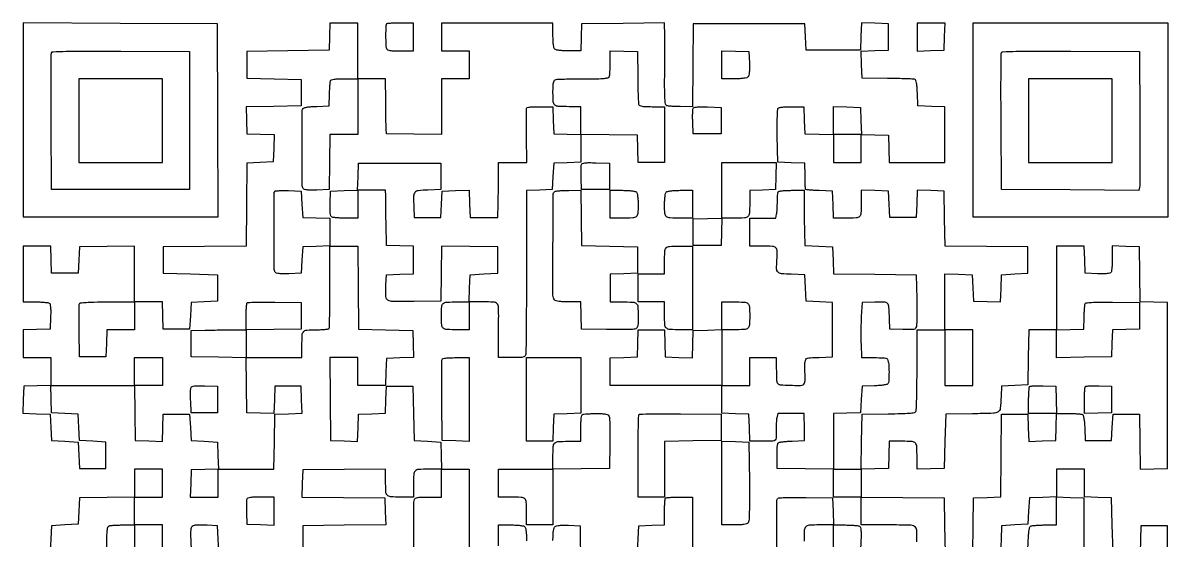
# Model space of a CAD drawing. Extents: x 156 to 936, y 100 to 969.
# Drawn here: x 156 to 936, y 617 to 969 of the extents above; entities that cross this region are included whole.
import ezdxf

# ---------------------------------------------------------------- set-up
doc = ezdxf.new("R2010")
doc.units = 0

msp = doc.modelspace()

# ---------------------------------------------------------------- linework, layer by layer
for points in [[(802.955869, 608), (803.227935, 626.75), (803.5, 645.5), (812.73449, 645.787321), (821.96898, 646.074641), (822.23449, 674.287321), (822.5, 702.5), (831.5, 702.5), (840.5, 702.5), (840.788016, 693.212977), (841.076031, 683.925954), (850.288016, 684.212977), (859.5, 684.5), (859.787526, 693.75), (860.075052, 703), (868.287526, 702.984687, -0.008617), (871.521021, 702.922925, -0.011623), (874.441858, 702.748704, -0.008778), (876.855751, 702.505585, -0.112531), (877.706033, 702.202843, -0.192561), (878.236162, 701.466763, -0.02067), (878.666992, 699.36687, -0.020911), (879.005667, 696.539342, -0.010674), (879.206033, 692.968156), (879.5, 684.5), (888.5, 684.5), (897.5, 684.5), (898, 693.5), (898.5, 702.5), (907.5, 702.5), (916.5, 702.5), (916.772202, 683.712768), (917.044404, 664.925536), (926.272202, 665.212768), (935.5, 665.5), (935.5, 722), (935.5, 778.5), (926.271928, 778.787236), (917.043857, 779.074471), (916.771928, 797.787236), (916.5, 816.5), (907.25, 816.787526), (898, 817.075052), (897.984687, 808.787526, -0.009129), (897.918962, 805.519034, -0.01216), (897.732898, 802.554613, -0.009485), (897.472502, 800.106611, -0.110544), (897.149034, 799.206902, -0.187221), (896.340297, 798.610638, -0.039341), (894.5815, 798.278749, -0.027159), (891.914541, 798.135766, -0.008519), (887.914347, 798.206902), (879.5, 798.5), (879.212474, 807.75), (878.924948, 817), (869.462474, 817), (860, 817), (860, 788.5), (860, 760), (850.522065, 760), (841.044131, 760), (840.772065, 741.25), (840.5, 722.5), (831.5, 722), (822.5, 721.5), (822.245668, 714.5, -0.016371), (821.685497, 706.4012, -0.236188), (820.186215, 704.039675, -0.12848), (816.963914, 703.093201, -0.003798), (802.736597, 702.772507), (784.5, 702.5), (784, 684), (783.5, 665.5), (774.25, 665.212474), (765, 664.924948), (765, 672.880687, 0.011304), (764.830207, 680.389753, 0.174406), (763.861468, 682.742763, 0.196265), (761.659578, 683.79908, 0.014926), (754.930537, 684), (746.075052, 684), (745.787526, 674.75), (745.5, 665.5), (736.227796, 665.21218), (726.955591, 664.924361), (727.227796, 683.71218), (727.5, 702.5), (745.42861, 702.72998, 0.003535), (754.088159, 702.902306, 0.013232), (759.521936, 703.192918, 0.013639), (763.15476, 703.583751, 0.221207), (764.163297, 704.22998, 0.133606), (764.489631, 705.285296, 0.001367), (764.737087, 713.131619, 0.004296), (764.920572, 722.213606, 0.002762), (764.984687, 732.75), (765, 760), (774.5, 760), (784, 760), (784, 741), (784, 722), (793.5, 722), (803, 722), (803, 741), (803, 760), (793.5, 760), (784, 760), (784, 779.037526), (784, 798.075052), (793.25, 797.787526), (802.5, 797.5), (803, 788.5), (803.5, 779.5), (812.711984, 779.212977), (821.923969, 778.925954), (822.211984, 788.212977), (822.5, 797.5), (831.5, 798), (840.5, 798.5), (840.5, 807.5), (840.5, 816.5), (812.272008, 816.765536), (784.044016, 817.031072), (783.772008, 835.765536), (783.5, 854.5), (774.288016, 854.787023), (765.076031, 855.074046), (764.788016, 845.787023), (764.5, 836.5), (755.5, 836.5), (746.5, 836.5), (746, 845.5), (745.5, 854.5), (736.25, 854.787526), (727, 855.075052), (727, 846.144515, -0.014613), (726.801631, 839.358647, -0.194755), (725.751728, 837.146579, -0.176009), (723.410229, 836.171721, -0.011516), (715.955738, 836), (708.075052, 836), (707.787526, 845.25), (707.5, 854.5), (698.25, 854.787526, -0.007197), (694.700077, 854.949047, -0.011819), (691.703101, 855.19988, -0.005504), (689.228262, 855.493644, -0.357802), (688.952044, 855.787526, -0.009288), (688.926677, 856.308741, -0.000213), (688.853203, 858.787586, -0.000476), (688.771136, 861.691264, -0.000322), (688.682903, 865), (688.461717, 873.5), (679.274203, 873.786952), (670.086689, 874.073904), (669.793345, 892.089329, -0.004569), (669.741585, 899.334119, -0.008156), (669.850638, 905.291434, -0.003892), (670.0576, 910.169933, -0.186226), (670.45, 911.052377, -0.160594), (671.19379, 911.42616, -0.011177), (673.548039, 911.721636, -0.014965), (676.428174, 911.931026, -0.010662), (679.662474, 912), (687.924948, 912), (688.212474, 902.75), (688.5, 893.5), (698.25, 893.213788), (708, 892.927576), (708, 883.463788), (708, 874), (717.5, 874), (727, 874), (727, 883.537526), (727, 893.075052), (736.25, 892.787526), (745.5, 892.5), (745.787526, 883.25), (746.075052, 874), (765.037526, 874), (784, 874), (784, 892.962474), (784, 911.924948), (774.75, 912.212474), (765.5, 912.5), (765.210388, 921.296585, 0.009092), (765.010207, 925.211026, 0.023653), (764.682128, 928.012606, 0.027582), (764.253534, 929.938068, 0.236839), (763.676915, 930.570485, 0.080844), (762.726185, 930.768232, 0.001539), (757.667646, 930.974005, 0.003696), (751.750087, 931.152678, 0.002462), (744.966527, 931.2739), (727.5, 931.5), (727.212977, 940.711984), (726.925954, 949.923969), (736.212977, 950.211984), (745.5, 950.5), (745.5, 959.5), (745.5, 968.5), (736.288016, 968.787023), (727.076031, 969.074046), (726.788016, 959.787023), (726.5, 950.5), (708, 950.5), (689.5, 950.5), (689, 959.5), (688.5, 968.5), (650.5, 968.5), (612.5, 968.5), (612.234427, 940.25), (611.968853, 912), (603.734427, 912.015313, -0.008978), (600.488483, 912.079643, -0.012004), (597.548031, 912.26153, -0.009277), (595.119362, 912.515857, -0.111134), (594.237595, 912.831997, -0.226692), (593.593954, 913.86014, -0.013733), (593.273038, 917.581563, -0.012884), (593.087434, 923.239576, -0.003149), (593.080643, 932.566684, 0.00066), (593.114181, 940.45829, 0.000621), (593.127786, 948.513226, 0.000617), (593.122176, 955.654366, 0.002149), (593.093048, 960.265573), (593, 969.031147), (564.75, 968.765573), (536.5, 968.5), (536.212474, 959.25), (535.924948, 950), (527.662474, 950, -0.011159), (524.152513, 950.078344, -0.02038), (521.298731, 950.322617, -0.021131), (519.138013, 950.689961, -0.144682), (518.2, 951.2, -0.144849), (517.689458, 952.139671, -0.021091), (517.322289, 954.306878, -0.020332), (517.07823, 957.171507, -0.011084), (517, 960.7), (517, 969), (479, 969), (441, 969), (441, 959.5), (441, 950), (450.5, 950), (460, 950), (460, 940.5), (460, 931), (450.5, 931), (441, 931), (441, 911.977935), (441, 892.955869), (422.25, 893.227935), (403.5, 893.5), (403.34931, 897, -0.006641), (403.285176, 899.155402, -0.000783), (403.213713, 903.951562, -0.000937), (403.148367, 909.654432, -0.000768), (403.09931, 915.75), (403, 931), (393.5, 931), (384, 931), (384, 950), (384, 969), (374.537526, 969), (365.075052, 969), (364.787526, 959.75), (364.5, 950.5), (336.5, 950), (308.5, 949.5), (308.5, 940.5), (308.5, 931.5), (327, 931), (345.5, 930.5), (345.5, 921.5), (345.5, 912.5), (326.712768, 912.227798), (307.925536, 911.955596), (308.212768, 902.727798), (308.5, 893.5), (317.787023, 893.211984), (327.074046, 892.923969), (326.787023, 883.711984), (326.5, 874.5), (317.5, 874), (308.5, 873.5), (308.234453, 845.265547), (307.968906, 817.031094), (279.734453, 816.765547), (251.5, 816.5), (251.5, 807.5), (251.5, 798.5), (270, 798), (288.5, 797.5), (288.5, 788.5), (288.5, 779.5), (279.5, 779), (270.5, 778.5), (270, 769.5), (269.5, 760.5), (260.5, 760.5), (251.5, 760.5), (251.212474, 769.75), (250.924948, 779), (241.462474, 779), (232, 779), (232, 798.022065), (232, 817.044131), (213.25, 816.772065), (194.5, 816.5), (194, 807.5), (193.5, 798.5), (184.5, 798.5), (175.5, 798.5), (175.212474, 807.75), (174.924948, 817), (165.462474, 817), (156, 817), (156, 798), (156, 779), (164.25, 778.984687, -0.00917), (167.504112, 778.918959, -0.012203), (170.45641, 778.732898, -0.00954), (172.894283, 778.472467, -0.110402), (173.793098, 778.149034, -0.187221), (174.389362, 777.340297, -0.039341), (174.721251, 775.5815, -0.027159), (174.864234, 772.914541, -0.008519), (174.793098, 768.914347), (174.5, 760.5), (165.25, 760.212474), (156, 759.924948), (156, 750.462474), (156, 741), (165.5, 741), (175, 741), (175, 731.537526), (175, 722.075052), (165.75, 721.787526), (156.5, 721.5), (156.212977, 712.288016), (155.925954, 703.076031), (165.212977, 702.788016), (174.5, 702.5), (175, 693.5), (175.5, 684.5), (184.5, 684), (193.5, 683.5), (194, 674.5), (194.5, 665.5), (203.5, 665.5), (212.5, 665.5), (212.5, 674.5), (212.5, 683.5), (203.5, 684), (194.5, 684.5), (194, 693.5), (193.5, 702.5), (184.5, 703), (175.5, 703.5), (175.212474, 712.75), (174.924948, 722), (203.440409, 722), (231.955869, 722), (232.227935, 703.25), (232.5, 684.5), (241.711984, 684.212977), (250.923969, 683.925954), (251.211984, 693.212977), (251.5, 702.5), (260.5, 702.5), (269.5, 702.5), (270, 693.5), (270.5, 684.5), (279.5, 684), (288.5, 683.5), (288.787023, 674.288016), (289.074046, 665.076031), (279.787023, 664.788016), (270.5, 664.5), (270.212474, 655.25), (269.924948, 646), (279.462474, 646), (289, 646), (289, 655.5), (289, 665), (307.977935, 665), (326.955869, 665), (327.227935, 683.75), (327.5, 702.5), (336.787023, 702.788016), (346.074046, 703.076031), (345.787023, 712.288016), (345.5, 721.5), (336.5, 721.5), (327.5, 721.5), (327.211984, 712.212977), (326.923969, 702.925954), (317.711984, 703.212977), (308.5, 703.5), (308.227935, 722.25), (307.955869, 741), (326.977935, 741), (346, 741), (346, 748.918213, -0.011042), (346.164405, 756.362134, -0.168318), (347.100768, 758.722402, -0.200799), (349.235073, 759.788582, -0.01674), (355.547972, 760, 0.011105), (358.785782, 760.07192, 0.016487), (361.613836, 760.291216, 0.011615), (363.905046, 760.599127, 0.218481), (364.494668, 760.991372, 0.133472), (364.742613, 761.827745, 0.000827), (364.91083, 769.772188, 0.003302), (365.028387, 778.875111, 0.00209), (365.051, 789.491372), (364.99463, 817), (374.481742, 817), (383.968853, 817), (384.234427, 788.75), (384.5, 760.5), (403, 760), (421.5, 759.5), (421.787023, 750.288016), (422.074046, 741.076031), (412.787023, 740.788016), (403.5, 740.5), (403.212474, 731.25), (402.924948, 722), (393.462474, 722), (384, 722), (384, 731.5), (384, 741), (374.484427, 741), (364.968853, 741), (365.234427, 712.75), (365.5, 684.5), (374.711984, 684.212977), (383.923969, 683.925954), (384.211984, 693.212977), (384.5, 702.5), (393.712964, 702.787036), (402.925929, 703.074071), (403.212964, 712.287036), (403.5, 721.5), (412.5, 721.5), (421.5, 721.5), (422, 703), (422.5, 684.5), (431.5, 684), (440.5, 683.5), (440.787526, 674.25), (441.075052, 665), (432.144515, 665, 0.014649), (425.357166, 664.801097, 0.195156), (423.14535, 663.748828, 0.175657), (422.171189, 661.402343, 0.011435), (422, 653.918213), (422, 646), (413.106989, 646, -0.014784), (406.348914, 646.199861, -0.195677), (404.142043, 647.253951, -0.175062), (403.170534, 649.603264, -0.011376), (403, 657.097361), (403, 665.031147), (374.75, 664.765573), (346.5, 664.5), (346.212681, 655.265637), (345.925362, 646.031273), (374.212681, 645.765637), (402.5, 645.5), (402.787319, 636.265637), (403.074638, 627.031273), (374.787319, 626.765637), (346.5, 626.5), (346.5, 608)], [(422.12576, 608.904689, -0.000406), (422.165397, 640.82449, -0.068207), (422.642037, 644.25, -0.183393), (423.316994, 645.161829, -0.097115), (424.643189, 645.687232, -0.040027), (427.088101, 645.941353, -0.005889), (432.067388, 646), (441, 646), (441, 655.5), (441, 665), (450.5, 665), (460, 665), (460, 626.963788), (460, 588.927576)], [(574.5, 608.5), (575, 617.5), (575.5, 626.5), (584.25, 626.788933), (593, 627.077866), (593, 635.872266, -0.00707), (593.048335, 639.290531, -0.010518), (593.195833, 642.279145, -0.005914), (593.400838, 644.768239, -0.174591), (593.666667, 645.333333, -0.174709), (594.23216, 645.599192, -0.005871), (596.732292, 645.804167, -0.010477), (599.733476, 645.951666, -0.007039), (603.166667, 646), (612, 646), (612, 627), (612, 608)], [(669.520804, 610.675047, -0.002183), (669.422056, 627.023134, -0.002149), (669.464981, 643.385931, -0.242156), (670.438927, 645.247214, -0.145409), (671.313845, 645.541772, -0.002433), (676.47581, 645.702315, -0.006039), (682.524714, 645.787896, -0.003951), (689.5, 645.747214), (707.5, 645.5), (707.787526, 636.25), (708.075052, 627), (716.287526, 626.984687, -0.009211), (719.527258, 626.918956, -0.012245), (722.467433, 626.732898, -0.009596), (724.895183, 626.472431, -0.110258), (725.793098, 626.149034, -0.187221), (726.389362, 625.340297, -0.039341), (726.721251, 623.5815, -0.027159), (726.864234, 620.914541, -0.008519), (726.793098, 616.914347), (726.5, 608.5)], [(764.800912, 615.479083, 0.019865), (764.827655, 623.427676, 0.25447), (763.362043, 625.902206, 0.13093), (759.936116, 626.877459, 0.004239), (745.480948, 627), (727, 627), (727, 636.515573), (727, 646.031147), (755.25, 645.765573), (783.5, 645.5), (783.772065, 626.75), (784.044131, 608)], [(840.5, 608.5), (840.793967, 616.968156, -0.010674), (840.994333, 620.539342, -0.020911), (841.333008, 623.36687, -0.02067), (841.763838, 625.466763, -0.192561), (842.293967, 626.202843, -0.112667), (843.145071, 626.505619, -0.008725), (845.569165, 626.748704, -0.011582), (848.502124, 626.922928, -0.008579), (851.75, 626.984687), (860, 627), (860, 636.537526), (860, 646.075052), (869.25, 645.787526), (878.5, 645.5), (878.5, 627), (878.5, 608.5)], [(213.05, 607.402605, -0.002514), (213.101544, 617.653985, -0.017926), (213.329265, 622.611218, -0.034195), (213.752906, 625.412054, -0.251592), (214.606787, 626.402605, -0.068787), (215.612151, 626.636997, -0.007182), (218.032244, 626.824515, -0.008801), (220.935735, 626.956323, -0.006941), (224.081787, 627), (232, 627), (232, 617.5), (232, 608)], [(289.5, 608.5), (289, 617.5), (288.5, 626.5), (281.520917, 626.800912, 0.011928), (273.817355, 626.949111, 0.176334), (271.321246, 626.027485, 0.210428), (270.229016, 623.784833, 0.017872), (270.211486, 617.221282), (270.5, 608.5)], [(479.913969, 612.863499, 0.001235), (479.948134, 617.25), (480, 627), (488.3, 627, -0.011084), (491.828493, 626.92177, -0.020332), (494.693122, 626.677711, -0.021091), (496.860329, 626.310542, -0.144849), (497.8, 625.8, -0.144849), (498.310542, 624.860329, -0.021091), (498.677711, 622.693122, -0.020332), (498.92177, 619.828493, -0.011084), (499, 616.3)], [(517, 616.377555, -0.009406), (517.0746, 620.342652, -0.027148), (517.326735, 623.078343, -0.03848), (517.748928, 624.939147, -0.145524), (518.405204, 625.921326, -0.126804), (519.431833, 626.405224, -0.023545), (521.514748, 626.701133, -0.021342), (524.264652, 626.842502, -0.01153), (527.655204, 626.793771), (535.5, 626.5), (535.765573, 598.25)], [(708, 607.924948), (708, 617.462474), (708, 627), (698.606989, 627, 0.013298), (691.45107, 626.809647, 0.19079), (689.179831, 625.767356, 0.18106), (688.176663, 623.429085, 0.011759), (688, 615.918213)]]:
    msp.add_lwpolyline(points, format="xyb")
for points in [[(156, 903.007138), (156, 837), (222.50719, 837), (289.014379, 837), (288.75719, 902.75), (288.5, 968.5), (222.25, 968.757138), (156, 969.014276)], [(765, 959.462474), (765, 949.924948), (774.25, 950.212474), (783.5, 950.5), (783.787526, 959.75), (784.075052, 969), (774.537526, 969), (765, 969)], [(803, 903), (803, 837), (869.5, 837), (936, 837), (936, 903), (936, 969), (869.5, 969), (803, 969)], [(194, 902.5), (194, 874), (222.5, 874), (251, 874), (251, 902.5), (251, 931), (222.5, 931), (194, 931)], [(841, 902.5), (841, 874), (869.5, 874), (898, 874), (898, 902.5), (898, 931), (869.5, 931), (841, 931)], [(726.787526, 902.25), (727.075052, 893), (717.537526, 893), (708, 893), (708, 902.537526), (708, 912.075052), (717.25, 911.787526), (726.5, 911.5)], [(251, 731.5), (251, 722), (241.5, 722), (232, 722), (232, 731.5), (232, 741), (241.5, 741), (251, 741)], [(536, 722.037526), (536, 703.075052), (526.75, 702.787526), (517.5, 702.5), (517.212474, 693.25), (516.924948, 684), (507.962474, 684), (499, 684), (499, 712.5), (499, 741), (517.5, 741), (536, 741)]]:
    msp.add_lwpolyline(points, close=True)
for points in [[(403.666667, 968.333333, 0.192867), (403.103892, 967.018197, 0.004931), (403.015701, 960.449139, 0.008182), (403.096621, 954.128446, 0.084511), (403.606989, 951.581787, 0.192406), (404.346128, 950.782907, 0.06988), (405.845898, 950.311531, 0.034532), (408.428287, 950.062976, 0.00673), (413.106989, 950), (422, 950), (422, 959.5), (422, 969), (413.166667, 969, 0.007039), (409.733476, 968.951666, 0.010477), (406.732292, 968.804167, 0.005871), (404.23216, 968.599192, 0.174709)], [(269.5, 902.5), (269.5, 855.5), (222.5, 855.5), (175.5, 855.5), (175.239372, 901.5, -0.000997), (175.174287, 919.225103, -0.001596), (175.197198, 934.357597, -0.000282), (175.267665, 947.72814, -0.090314), (175.461789, 948.759906, -0.301449), (176.45055, 949.464468, -0.003096), (185.402033, 949.70934, -0.005599), (198.68089, 949.841585, -0.001079), (222.722417, 949.759906), (269.5, 949.5)], [(574.713981, 932.065056, 0.002611), (574.832549, 925.288609, 0.003897), (575.013341, 919.365328, 0.001701), (575.224165, 914.313702, 0.080497), (575.432596, 913.315056, 0.228086), (576.092165, 912.693309, 0.04074), (577.788636, 912.303323, 0.027777), (580.431809, 912.067507, 0.008361), (584.468615, 912), (593, 912), (593, 893), (593, 874), (584.037526, 874), (575.075052, 874), (574.787526, 883.25), (574.5, 892.5), (555.25, 892.771593), (536, 893.043186), (536, 883.559119), (536, 874.075052), (526.75, 873.787526), (517.5, 873.5), (517, 864.5), (516.5, 855.5), (507.75, 855.211067), (499, 854.922134), (498.946875, 847.711067, 0.00146), (498.925384, 842.877828, 0.00009), (498.906062, 828.518251, 0.000134), (498.890705, 811.411237, 0.000099), (498.882539, 792.5, -0.000979), (498.841935, 773.974168, -0.001547), (498.726851, 758.085938, -0.000347), (498.573054, 744.144358, -0.067147), (498.368277, 742.75, -0.182575), (497.687969, 741.838338, -0.096589), (496.357263, 741.313057, -0.039962), (493.90921, 741.058773, -0.005905), (488.932612, 741), (480, 741), (479.931729, 750.25, -0.001611), (479.914576, 754.37532, -0.001049), (479.920116, 759.1391, -0.001055), (479.945082, 763.786392, -0.002013), (479.988065, 767.521404, 0.012197), (479.919842, 775.222241, 0.179941), (478.910149, 777.683332, 0.194166), (476.568939, 778.79081, 0.014573), (469.393011, 779), (460, 779), (460, 769.5), (460, 760), (452.081787, 760, -0.011011), (444.641409, 760.163873, -0.16771), (442.279861, 761.097177, -0.201251), (441.212506, 763.225197, -0.016928), (441, 769.5, -0.016886), (441.211928, 775.773446, -0.200859), (442.276909, 777.901634, -0.168061), (444.633348, 778.835626, -0.011089), (452.044262, 779), (459.924948, 779), (460.212474, 788.25), (460.5, 797.5), (470, 798), (479.5, 798.5), (479.5, 807.5), (479.5, 816.5), (460.272144, 816.771515), (441.044289, 817.043031), (440.772144, 798.271515), (440.5, 779.5), (422.268614, 779.251744, -0.004288), (407.993475, 779.179781, -0.133333), (404.613989, 780.110125, -0.256068), (403.164184, 782.552559, -0.019357), (403.199088, 790.520917), (403.5, 797.5), (412.75, 797.787526), (422, 798.075052), (422, 807.5), (422, 816.924948), (412.75, 817.212474), (403.5, 817.5), (403.286479, 832.5, -0.000103), (403.202053, 838.518009, -0.000122), (403.124965, 844.195312, -0.000106), (403.06213, 848.983895, -0.000796), (403.036479, 851.25), (403, 855), (393.5, 855), (384, 855), (384, 845.5), (384, 836), (375.75, 836.015313, -0.00917), (372.495888, 836.081041, -0.012203), (369.54359, 836.267102, -0.00954), (367.105717, 836.527533, -0.110402), (366.206902, 836.850966, -0.187221), (365.610638, 837.659703, -0.039341), (365.278749, 839.4185, -0.027159), (365.135766, 842.085459, -0.008519), (365.206902, 846.085653), (365.5, 854.5), (374.712964, 854.787036), (383.925929, 855.074071), (384.212964, 864.287036), (384.5, 873.5), (412.5, 873.5), (440.5, 873.5), (440.5, 864.5), (440.5, 855.5), (431.759315, 855.211203, 0.017722), (425.222155, 854.762911, 0.198326), (422.97509, 853.54849, 0.170867), (422.062458, 851.011209, 0.012477), (422.199088, 843.479083), (422.5, 836.5), (431.5, 836.5), (440.5, 836.5), (441, 845.5), (441.5, 854.5), (450.711984, 854.787023), (459.923969, 855.074046), (460.211984, 845.787023), (460.5, 836.5), (470, 836.5), (479.5, 836.5), (479.670976, 846, 0.000729), (479.742215, 850.307432, 0.000437), (479.814941, 855.426563, 0.000437), (479.878425, 860.521955, 0.00076), (479.920976, 864.75), (480, 874), (489.539751, 874), (499.079502, 874), (498.998206, 891.75, -0.000248), (498.970061, 898.642712, -0.000374), (498.952995, 904.653125, -0.000145), (498.943684, 909.818443, -0.008684), (498.958455, 910.75, -0.31789), (499.409984, 911.345439, -0.042144), (501.041297, 911.713974, -0.027171), (503.711194, 911.937742, -0.007322), (507.962474, 912), (516.924948, 912), (517.212474, 902.75), (517.5, 893.5), (526.75, 893.212474), (536, 892.924948), (536, 902.462474), (536, 912), (528.081787, 912, -0.011011), (520.641409, 912.163873, -0.16771), (518.279861, 913.097177, -0.201251), (517.212506, 915.225197, -0.016928), (517, 921.5, -0.007489), (517.06471, 925.820122, -0.036534), (517.316038, 928.251766, -0.072682), (517.790003, 929.676577, -0.18666), (518.581787, 930.393011, -0.081332), (519.754472, 930.635738, -0.00242), (524.784097, 930.821697, -0.004765), (530.727001, 930.955949, -0.003264), (537.474799, 931, 0.002672), (547.159864, 931.051749, 0.019343), (551.81213, 931.281609, 0.038952), (554.415774, 931.717599, 0.244878), (555.393011, 932.581787, 0.068543), (555.631102, 933.600781, 0.007277), (555.821697, 936.035923, 0.008872), (555.955617, 938.957076, 0.007017), (556, 942.119313), (556, 950.075052), (565.25, 949.787526), (574.5, 949.5)], [(650.793771, 941.655204, -0.01153), (650.842502, 938.264652, -0.021342), (650.701133, 935.514748, -0.023545), (650.405224, 933.431833, -0.126804), (649.921326, 932.405204, -0.145524), (648.939147, 931.748928, -0.03848), (647.078343, 931.326735, -0.027148), (644.342652, 931.0746, -0.009406), (640.377555, 931), (632, 931), (632, 940.537526), (632, 950.075052), (641.25, 949.787526), (650.5, 949.5)], [(916.777529, 904.5, -0.001169), (916.844214, 887.089041, -0.00181), (916.812248, 872.054912, -0.000538), (916.723164, 858.995066, -0.057675), (916.505999, 857.240125), (915.956939, 854.980251), (869.22847, 855.240125), (822.5, 855.5), (822.239372, 901.5, -0.000997), (822.174287, 919.225103, -0.001596), (822.197198, 934.357597, -0.000282), (822.267665, 947.72814, -0.090314), (822.461789, 948.759906, -0.301449), (823.45055, 949.464468, -0.003096), (832.402033, 949.70934, -0.005599), (845.68089, 949.841585, -0.001079), (869.722417, 949.759906), (916.5, 949.5)], [(384, 912), (384, 893), (374.522065, 893), (365.044131, 893), (364.772065, 874.25), (364.5, 855.5), (356.085653, 855.206902, -0.008623), (352.13072, 855.137392, -0.026431), (349.454718, 855.278068, -0.036938), (347.674658, 855.600538, -0.1934), (346.889025, 856.179561, -0.138041), (346.165896, 858.701668, -0.000797), (346.084597, 883.463198, -0.000777), (346.081245, 908.253076, -0.142173), (346.796898, 910.706033, -0.192526), (347.533089, 911.236148, -0.020667), (349.633126, 911.666984, -0.020909), (352.460737, 912.005666, -0.010675), (356.031844, 912.206033), (364.5, 912.5), (364.769726, 920.5, -0.004694), (364.905777, 923.655284, -0.006263), (365.092081, 926.517187, -0.004511), (365.299299, 928.905307, -0.062379), (365.488341, 929.75, -0.245965), (366.124042, 930.334747, -0.032567), (367.976619, 930.702973, -0.024764), (370.790152, 930.933009, -0.008016), (374.968615, 931), (384, 931)], [(631.5, 902.5), (631.5, 893.5), (622, 893.5), (612.5, 893.5), (612.205027, 901.411609, -0.00675), (612.130612, 904.542108, -0.00884), (612.151823, 907.403425, -0.006817), (612.244157, 909.786543, -0.078674), (612.438128, 910.699359, -0.226742), (613.142535, 911.366783, -0.050502), (614.808733, 911.724677, -0.028831), (617.565901, 911.870994, -0.006604), (622.233101, 911.787749), (631.5, 911.5)], [(555.5, 864.5), (555.5, 855.5), (546, 855.5), (536.5, 855.5), (536.205027, 863.411609, -0.00675), (536.130612, 866.542108, -0.00884), (536.151823, 869.403425, -0.006817), (536.244157, 871.786543, -0.078674), (536.438128, 872.699359, -0.226742), (537.142535, 873.366783, -0.050502), (538.808733, 873.724677, -0.028831), (541.565901, 873.870994, -0.006604), (546.233101, 873.787749), (555.5, 873.5)], [(668.787526, 864.75), (668.5, 855.5), (659.75, 855.211067), (651, 854.922134), (651, 846.068056, -0.014857), (650.800131, 839.34305, -0.19548), (649.748514, 837.140867, -0.175092), (647.405473, 836.17083, -0.011464), (639.955738, 836), (632.075052, 836), (631.787526, 826.75), (631.5, 817.5), (622, 817.5), (612.5, 817.5), (612.5, 826.5), (612.5, 835.5), (622.25, 835.786212), (632, 836.072424), (632, 855.036212), (632, 874), (650.537526, 874), (669.075052, 874)], [(346, 845.5), (346.5, 836.5), (355.75, 836.212474), (365, 835.924948), (365, 826.5), (365, 817.075052), (355.75, 816.787526), (346.5, 816.5), (346, 807.5), (345.5, 798.5), (337.085653, 798.206902, -0.008519), (333.085459, 798.135766, -0.027159), (330.4185, 798.278749, -0.039341), (328.659703, 798.610638, -0.187221), (327.850966, 799.206902, -0.140855), (327.136058, 801.642907, -0.000725), (327.03106, 827.006321, -0.000549), (326.990272, 852.648293, -0.19904), (327.702644, 854.369311, -0.179987), (328.290922, 854.638564, -0.007016), (330.709672, 854.781547, -0.011703), (333.626528, 854.84459, -0.007913), (336.952644, 854.785977), (345.5, 854.5)], [(536.227935, 836.25), (536.5, 817.5), (555.5, 817), (574.5, 816.5), (574.5, 807.5), (574.5, 798.5), (565.25, 798.212474), (556, 797.924948), (556, 788.462474), (556, 779), (563.918213, 779, -0.011067), (571.365048, 778.835151, -0.168823), (573.72427, 777.896242, -0.200423), (574.789479, 775.756706, -0.016586), (575, 769.412063, -0.005301), (574.945462, 764.268291, -0.056476), (574.666281, 762.197922, -0.155857), (573.998563, 761.123601, -0.116512), (572.75, 760.483876, -0.054093), (571.194714, 760.275104, -0.002845), (566.167188, 760.176222, -0.00446), (560.175971, 760.145932, -0.003227), (553.5, 760.214823), (536.5, 760.5), (536.212474, 769.75), (535.924948, 779), (527.584919, 779, -0.009837), (523.763886, 779.075183, -0.025092), (521.004956, 779.322824, -0.032484), (519.079223, 779.722495, -0.153307), (518.143077, 780.327603, -0.174586), (516.990271, 783.515024, -0.000897), (517.005432, 817.614631, -0.000685), (517.129797, 852.078372, -0.255207), (518.308401, 854.211764, -0.11297), (519.151004, 854.511092, -0.00862), (521.566923, 854.751324, -0.011501), (524.489548, 854.923584, -0.008503), (527.727935, 854.984687), (535.955869, 855)], [(573.8, 853.8, -0.142062), (574.301898, 852.888147, -0.021703), (574.672007, 850.825282, -0.021121), (574.91981, 848.136184, -0.012415), (575, 844.906989, -0.019554), (574.772902, 839.102218, -0.206765), (573.690254, 837.052708, -0.159949), (571.310519, 836.157481, -0.01065), (563.918213, 836), (556, 836), (556, 845.5), (556, 855), (564.3, 855, -0.011084), (567.828493, 854.92177, -0.020332), (570.693122, 854.677711, -0.021091), (572.860329, 854.310542, -0.144849)], [(688.051866, 845.25, 0.001235), (688.086031, 840.863499, 0.000769), (688.146698, 835.720313, 0.000771), (688.222149, 830.648335, 0.001399), (688.301866, 826.5), (688.5, 817.5), (698, 817), (707.5, 816.5), (707.787321, 807.26551), (708.074641, 798.03102), (736.287321, 797.76551), (764.5, 797.5), (764.785515, 781, -0.003389), (764.853786, 774.512904, -0.004645), (764.821417, 768.674624, -0.003052), (764.718932, 763.780528, -0.053724), (764.506797, 762.211486, -0.112845), (763.861417, 760.929779, -0.168426), (762.798809, 760.284314, -0.056825), (760.727478, 760.079374, -0.00454), (755.221282, 760.211486), (746.5, 760.5), (746.245668, 767.5, 0.008693), (745.812948, 775.54987, 0.165246), (744.84864, 777.839465, 0.207486), (742.761311, 778.810624, 0.014846), (736.221282, 778.788514), (727.5, 778.5), (727, 769, 0.006705), (726.831176, 764.692462, 0.004022), (726.74047, 759.573437, 0.004027), (726.732216, 754.478127, 0.007), (726.81862, 750.25), (727.13724, 741), (735.989165, 741, -0.004144), (741.855414, 740.95138, -0.066926), (743.80595, 740.656132, -0.193712), (744.795336, 739.877806, -0.079138), (745.414751, 738.25, -0.042115), (745.82922, 734.854842, -0.014276), (745.87278, 729.874926, -0.010011), (745.676866, 724.957939, -0.124063), (745.116459, 723.188435, -0.205564), (744.467934, 722.733483, -0.013751), (742.185386, 722.321042, -0.017708), (739.312502, 721.986715, -0.011435), (735.968156, 721.793967), (727.5, 721.5), (727, 712.5), (726.5, 703.5), (717.25, 703.212474), (708, 702.924948), (708, 683.962474), (708, 665), (717.5, 665), (727, 665), (727, 655.5), (727, 646), (717.5, 646), (708, 646), (708, 655.478407), (708, 664.956814), (688.888607, 665.228407), (669.777214, 665.5), (669.624669, 673.823469, -0.011004), (669.637121, 677.205806, -0.018244), (669.814381, 680.053239, -0.015728), (670.105449, 682.27768, -0.181068), (670.535898, 683.029793, -0.133532), (671.329621, 683.391154, -0.00951), (673.754334, 683.739576, -0.012857), (676.703807, 684.029516, -0.009331), (679.998464, 684.206324), (688.397255, 684.5), (688.336206, 690.5, 0.001511), (688.302745, 693.035448, 0.001313), (688.252676, 695.692187, 0.001321), (688.194692, 698.096599, 0.003889), (688.137578, 699.75), (688, 703), (679.079455, 703), (670.158911, 703), (669.504282, 700.019494, 0.027245), (669.263714, 698.545005, 0.011009), (669.090135, 696.513473, 0.010855), (668.998783, 694.313928, 0.013545), (669.013687, 692.269494, -0.010298), (669.09476, 686.38777, -0.207801), (668.387355, 684.789039, -0.18058), (666.695623, 684.099302, -0.007457), (660.037526, 684), (651.075052, 684), (650.787526, 693.25), (650.5, 702.5), (641.25, 702.787526), (632, 703.075052), (632, 712.537526), (632, 722), (594, 722), (556, 722), (556, 731.462474), (556, 740.924948), (565.25, 741.212474), (574.5, 741.5), (574.787526, 750.75), (575.075052, 760), (584, 760), (592.924948, 760), (593.212474, 750.75), (593.5, 741.5), (602.711984, 741.212977), (611.923969, 740.925954), (612.211984, 750.212977), (612.5, 759.5), (622.25, 759.786212), (632, 760.072424), (632, 769.536212), (632, 779), (639.918213, 779, -0.011011), (647.358591, 778.836127, -0.16771), (649.720139, 777.902823, -0.201251), (650.787494, 775.774803, -0.016928), (651, 769.5, -0.016928), (650.787494, 763.225197, -0.201251), (649.720139, 761.097177, -0.16771), (647.358591, 760.163873, -0.011011), (639.918213, 760), (632, 760), (632, 741), (632, 722), (641.5, 722), (651, 722), (651, 731.5), (651, 741), (660, 741), (669, 741), (669.106299, 733.75, 0.005409), (669.320101, 725.360194, 0.166127), (670.057308, 723.434087, 0.205115), (671.786751, 722.55257, 0.00891), (678.721624, 722.21285, 0.004165), (684.575471, 722.079366, 0.054049), (686.743246, 722.282697, 0.16573), (687.846751, 722.929246, 0.117721), (688.511695, 724.21285, 0.042432), (688.701063, 725.395364, 0.014032), (688.781836, 727.153288, 0.013859), (688.762472, 729.116237, 0.015301), (688.633077, 731.01111, -0.014825), (688.499765, 732.936365, -0.012284), (688.46911, 734.991033, -0.012469), (688.534351, 736.876678, -0.032352), (688.702686, 738.225036, -0.087743), (689.307859, 739.813891, -0.184989), (690.329581, 740.616717, -0.06312), (692.375675, 740.976546, -0.00418), (698.359681, 741.213926), (707.5, 741.5), (707.5, 760), (707.5, 778.5), (698.5, 779), (689.5, 779.5), (689, 788.5), (688.5, 797.5), (679.34932, 797.786212, -0.01425), (672.596331, 798.190289, -0.174521), (670.287101, 799.260064, -0.198135), (669.341844, 801.494536, -0.019171), (669.518075, 807.5, 0.018917), (669.698446, 813.542032, 0.198555), (668.754428, 815.774853, 0.181307), (666.46293, 816.798359, 0.015339), (659.891592, 817), (651, 817), (651, 826.5), (651, 836), (659.920545, 836), (668.841089, 836), (669.344055, 838.75, 0.023306), (669.538128, 840.186435, 0.007127), (669.698948, 842.372419, 0.007117), (669.809412, 844.828331, 0.007727), (669.845912, 847.219936, -0.010269), (669.892014, 849.4857, -0.013248), (670.032136, 851.562222, -0.011033), (670.231867, 853.27724, -0.104268), (670.481419, 853.969936, -0.216705), (671.096152, 854.381901, -0.012654), (673.386181, 854.700637, -0.017123), (676.245223, 854.926247, -0.011127), (679.559017, 855), (688, 855)], [(612, 845.5), (612, 836), (604.081787, 836, -0.01065), (596.689481, 836.157481, -0.159949), (594.309746, 837.052708, -0.206765), (593.227098, 839.102218, -0.019554), (593, 844.906989, -0.012415), (593.08019, 848.136184, -0.021121), (593.327993, 850.825282, -0.021703), (593.698102, 852.888147, -0.142062), (594.2, 853.8, -0.144849), (595.139671, 854.310542, -0.021091), (597.306878, 854.677711, -0.020332), (600.171507, 854.92177, -0.011084), (603.7, 855), (612, 855)], [(612, 788.5), (612, 760), (604.081787, 760, -0.01141), (596.599988, 760.170753, -0.175208), (594.252746, 761.14255, -0.195511), (593.199638, 763.349521, -0.014768), (593, 770.106989), (593, 779), (584, 779), (575, 779), (575, 788.5), (575, 798), (584, 798), (593, 798), (593, 805.918213, -0.01141), (593.170753, 813.400012, -0.175208), (594.14255, 815.747254, -0.195511), (596.349521, 816.800362, -0.014768), (603.106989, 817), (612, 817)], [(232, 769.475), (232, 760), (222.537526, 760), (213.075052, 760), (212.787526, 750.75), (212.5, 741.5), (203.5, 741.5), (194.5, 741.5), (194.247619, 759, -0.002553), (194.184319, 765.795098, -0.003843), (194.204912, 771.719219, -0.001576), (194.277467, 776.787512, -0.085899), (194.456641, 777.725, -0.281395), (195.257127, 778.348794, -0.012248), (198.943352, 778.677261, -0.012836), (204.474042, 778.891438, -0.003259), (213.459022, 778.95), (232, 778.95)], [(345.5, 769.5), (345.5, 760.5), (326.75, 760.227935), (308, 759.955869), (308, 750.455869), (308, 740.955869), (289.25, 741.227935), (270.5, 741.5), (270.5, 750.5), (270.5, 759.5), (280, 759.699908, -0.001205), (284.307436, 759.780162, -0.000722), (289.426563, 759.855807, -0.000722), (294.521956, 759.916383, -0.001257), (298.75, 759.949908), (308, 760), (308, 768.833333, -0.007268), (308.049929, 772.268052, -0.010778), (308.202246, 775.274121, -0.006189), (308.414153, 777.774183, -0.173835), (308.688496, 778.355163, -0.19128), (309.321579, 778.628369, -0.001798), (314.480314, 778.761564, -0.0057), (320.465536, 778.826322, -0.003617), (327.438496, 778.77183), (345.5, 778.5)], [(916.5, 769.5), (916.5, 760.5), (907.287036, 760.212964), (898.074071, 759.925929), (897.787036, 750.712964), (897.5, 741.5), (878.75, 741.227935), (860, 740.955869), (860, 750.440409), (860, 759.924948), (869.25, 760.212474), (878.5, 760.5), (878.769726, 768.5, -0.004627), (878.9053, 771.654072, -0.006191), (879.090177, 774.512226, -0.004424), (879.295407, 776.897633, -0.062531), (879.481859, 777.733108, -0.287009), (880.278609, 778.360885, -0.013751), (883.809839, 778.646971, -0.013354), (889.209279, 778.790809, -0.003168), (898.212133, 778.733108), (916.5, 778.5)], [(460, 712.462474), (460, 683.924948), (450.75, 684.212474), (441.5, 684.5), (441.257696, 711.5, -0.001634), (441.198124, 721.939203, -0.002544), (441.221964, 730.935938, -0.000727), (441.293881, 738.758492, -0.085865), (441.476311, 739.75, -0.243967), (442.117624, 740.334336, -0.032368), (443.976044, 740.70264, -0.0247), (446.793207, 740.932869, -0.008038), (450.968615, 741), (460, 741)], [(288.5, 712.5), (288.5, 703.5), (279.5, 703.5), (270.5, 703.5), (270.205027, 711.411609, -0.006757), (270.130652, 714.542211, -0.008847), (270.151984, 717.403842, -0.006825), (270.2445, 719.787219, -0.078651), (270.438673, 720.700781, -0.222283), (271.127059, 721.364206, -0.05328), (272.715903, 721.724548, -0.030281), (275.338027, 721.871594, -0.007113), (279.733647, 721.789171), (288.5, 721.5)], [(859.787526, 712.25), (860.075052, 703), (850.537526, 703), (841, 703), (841, 711.833333, -0.007416), (841.050964, 715.269043, -0.010972), (841.206402, 718.278277, -0.006396), (841.422807, 720.77838, -0.173269), (841.702644, 721.369311, -0.179987), (842.290922, 721.638564, -0.007016), (844.709672, 721.781547, -0.011703), (847.626528, 721.84459, -0.007913), (850.952644, 721.785977), (859.5, 721.5)], [(897.5, 712.5), (897.5, 703.5), (888.25, 703.212474), (879, 702.924948), (879, 711.795808, -0.007385), (879.050962, 715.245903, -0.010931), (879.206402, 718.267253, -0.006353), (879.422777, 720.777963, -0.173388), (879.702644, 721.369311, -0.179987), (880.290922, 721.638564, -0.007016), (882.709672, 721.781547, -0.011703), (885.626528, 721.84459, -0.007913), (888.952644, 721.785977), (897.5, 721.5)], [(554.901678, 701.618471, -0.151969), (555.43581, 700.323087, -0.010742), (555.704806, 696.372241, -0.01151), (555.83508, 690.824314, -0.00406), (555.774123, 682.868471), (555.5, 665.5), (536.25, 665.228407), (517, 664.956814), (517, 645.978407), (517, 627), (508, 627), (499, 627), (499, 635.893011, 0.014768), (498.800362, 642.650479, 0.195511), (497.747254, 644.85745, 0.175208), (495.400012, 645.829247, 0.01141), (487.918213, 646), (480, 646), (480, 655.5), (480, 665), (498.5, 665), (517, 665), (517, 672.918213, -0.01141), (517.170753, 680.400012, -0.175208), (518.14255, 682.747254, -0.195511), (520.349521, 683.800362, -0.014768), (527.106989, 684), (536, 684), (536, 692.916667, -0.008266), (536.067874, 697.021966, -0.024717), (536.299188, 699.819848, -0.032039), (536.668333, 701.679382, -0.236055), (537.25, 702.337719, -0.073724), (538.090218, 702.540084, -0.005888), (540.373407, 702.717133, -0.007865), (543.114991, 702.854007, -0.005951), (546.127555, 702.921053, -0.010706), (549.692697, 702.881617, -0.028735), (552.218939, 702.653827, -0.039996), (553.963535, 702.250252, -0.143675)], [(631.5, 693.5), (631.5, 684.5), (612.25, 684.228407), (593, 683.956814), (593, 664.978407), (593, 646), (584, 646), (575, 646), (575, 673.833333, -0.002123), (575.0455, 684.549242, -0.003421), (575.185468, 693.676093, -0.000665), (575.374079, 701.698051, -0.192465), (575.631382, 702.298048, -0.194376), (576.231206, 702.552665, -0.00068), (584.190264, 702.680889, -0.003475), (593.24779, 702.75153, -0.002156), (603.881382, 702.714715), (631.5, 702.5)], [(650.766574, 656.622433, -0.002413), (650.830447, 644.077829, -0.007785), (650.702818, 635.738848, -0.005735), (650.450957, 629.794261, -0.1611), (649.894129, 628.372433, -0.148896), (648.930162, 627.73749, -0.035916), (647.04127, 627.324946, -0.026259), (644.291499, 627.074796, -0.009554), (640.377555, 627), (632, 627), (632, 655.537526), (632, 684.075052), (641.25, 683.787526), (650.5, 683.5)], [(308.423642, 644.661609, 0.079281), (308.235027, 643.7687, 0.006579), (308.147568, 641.392336, 0.008656), (308.129541, 638.539392, 0.006569), (308.205027, 635.411609), (308.5, 627.5), (317.75, 627.212474), (327, 626.924948), (327, 636.462474), (327, 646), (317.968615, 646, 0.007593), (313.620517, 645.933967, 0.027242), (310.854544, 645.698735, 0.041413), (309.106941, 645.304101, 0.228749)]]:
    msp.add_lwpolyline(points, format="xyb", close=True)
for points in [[(251, 608), (251, 617.5), (251, 627), (241.5, 627), (232, 627), (232, 636.5), (232, 646), (241.5, 646), (251, 646), (251, 655.5), (251, 665), (241.5, 665), (232, 665), (232, 655.522065), (232, 646.044131), (213.25, 645.772065), (194.5, 645.5), (194, 636.5), (193.5, 627.5), (184.5, 627), (175.5, 626.5), (175, 617.5), (174.5, 608.5)], [(898.5, 608.5), (898, 627), (897.5, 645.5), (888.25, 645.787526), (879, 646.075052), (879, 655.537526), (879, 665), (869.5, 665), (860, 665), (860, 655.537526), (860, 646.075052), (850.75, 645.787526), (841.5, 645.5), (841, 636.5), (840.5, 627.5), (831.5, 627), (822.5, 626.5), (822.211971, 617.211971), (821.923942, 607.923942)], [(935.5, 608.5), (935.5, 617.5), (935.5, 626.5), (926.5, 626.5), (917.5, 626.5), (917.211984, 617.212977), (916.923969, 607.925954)]]:
    msp.add_lwpolyline(points)

doc.saveas('drawing.dxf')
